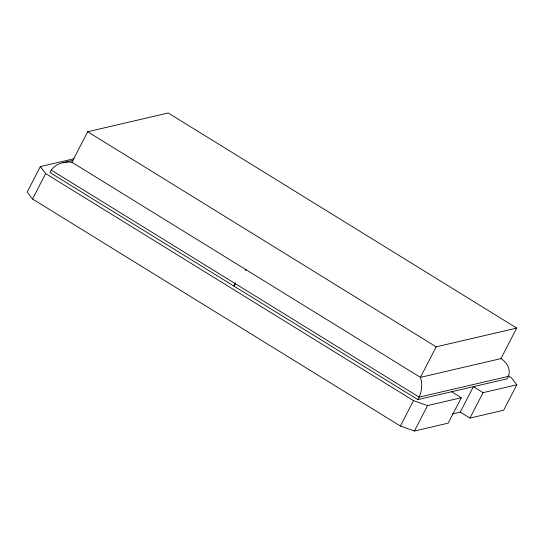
<?xml version="1.0" encoding="UTF-8"?>
<svg xmlns="http://www.w3.org/2000/svg" width="544" height="544" viewBox="0 0 544 544"><rect width="100%" height="100%" fill="white"/><g stroke="black" fill="none" stroke-linecap="round" stroke-linejoin="round"><path stroke-width="0.82" d="M508.388 376.36C511.224 369.6 506.75 362.154 500.963 358.598L420.43 377.359L71.917 162.262C63.607 161.235 53.4 164.159 50.007 172.564L417.88 399.609L507.117 378.821L508.388 376.36L419.152 397.147L51.279 170.102M74.066 158.726L40.331 166.586L27.2 192.025L32.531 199.009L400.404 426.061L414.433 431.018L448.174 423.164L461.298 397.725L451.622 391.748M32.531 199.009L45.655 173.577L40.331 166.586M71.917 162.262L87.672 131.736L168.205 112.982L516.718 328.08L500.963 358.598M235.219 283.628L233.947 286.083L235.674 282.778M516.718 328.08L436.186 346.834L420.43 377.359C422.865 384.669 421.688 392.972 417.88 399.609M400.404 426.061L413.528 400.622L427.564 405.586L461.298 397.725M414.433 431.018L427.564 405.586M452.193 413.998L460.258 412.114L473.382 386.682L483.065 392.659L516.8 384.798L511.469 377.808L508.579 376.026M460.258 412.114L469.934 418.091L483.065 392.659M516.8 384.798L503.669 410.23L469.934 418.091M245.215 270.545L246.174 269.81M62.397 162.806L73.073 160.317M87.672 131.736L436.186 346.834M45.655 173.577L413.528 400.622"/></g></svg>
